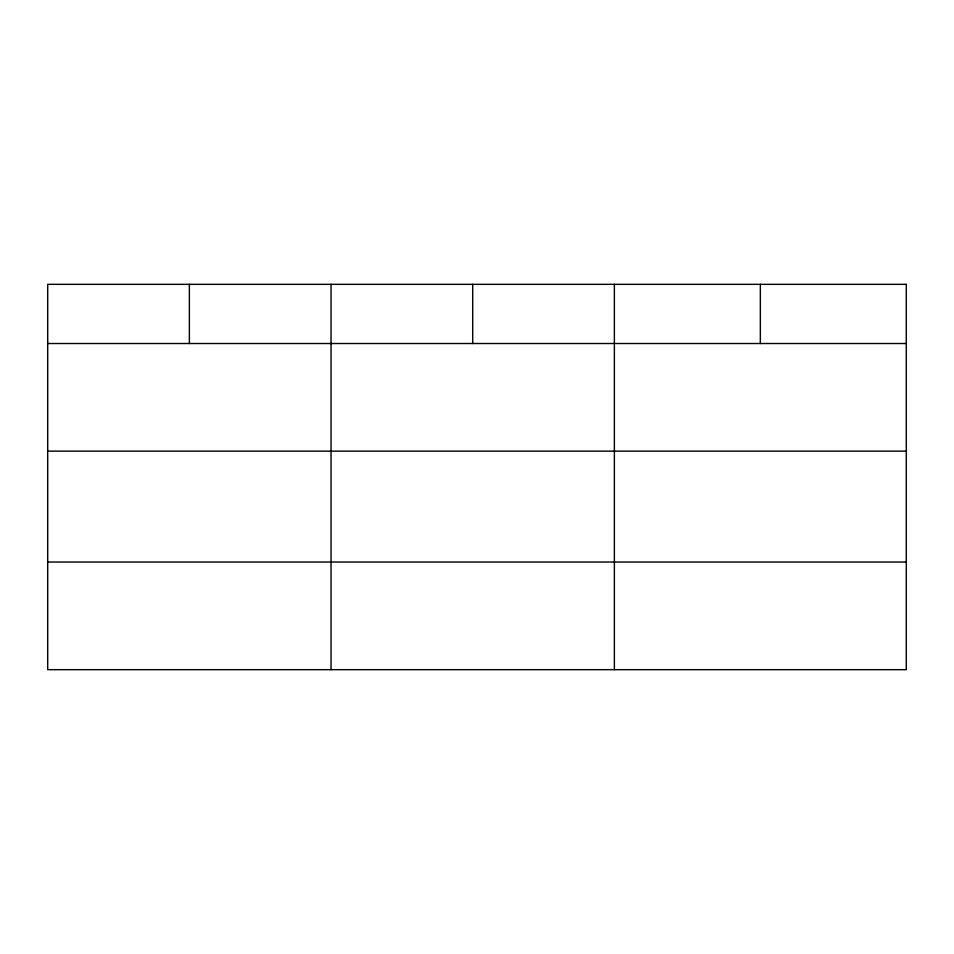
<?xml version="1.0" encoding="UTF-8"?>
<svg xmlns="http://www.w3.org/2000/svg" width="954" height="954" viewBox="0 0 954 954"><rect width="100%" height="100%" fill="white"/><g stroke="black" fill="none" stroke-linecap="round" stroke-linejoin="round"><path stroke-width="1.43" d="M47.7 343.512L906.3 343.512M47.7 451.147L906.3 451.147M47.7 562.037L906.3 562.037M760.338 284.328L760.338 343.512M614.376 284.328L614.376 669.672M472.707 284.328L472.707 343.512M331.038 284.328L331.038 669.672M189.369 284.328L189.369 343.512M906.3 284.328L47.7 284.328L47.7 669.672L906.3 669.672L906.3 284.328"/></g></svg>
